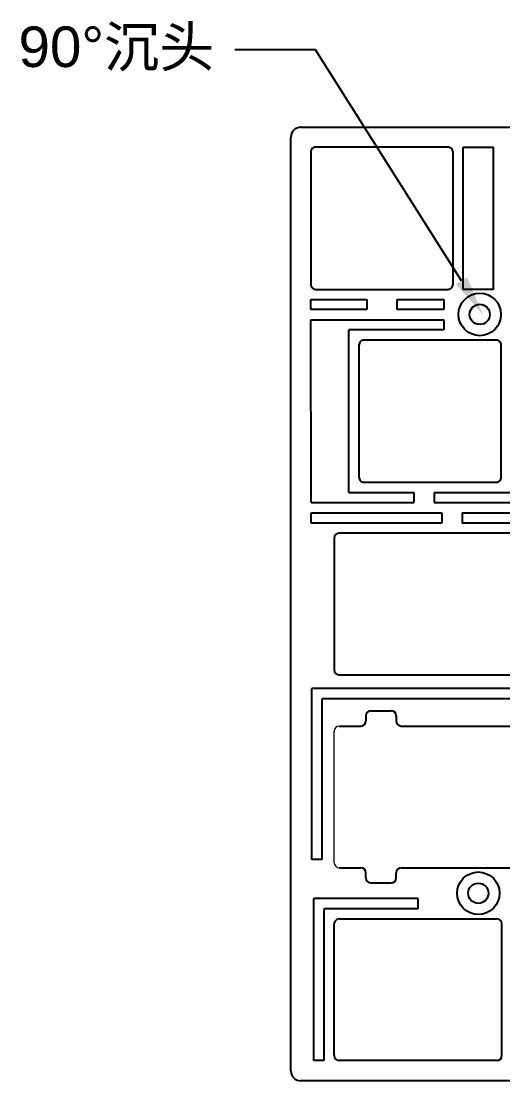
# Model space of a CAD drawing. Header units: millimetres. Extents: x 77 to 1027, y 56 to 253.
# Drawn here: x 76.7 to 124.3, y 61.8 to 166.4 of the extents above; entities that cross this region are included whole.
import ezdxf
from ezdxf import colors
from ezdxf.entities.mleader import LeaderData, LeaderLine
from ezdxf.math import Vec2, Vec3

# ---------------------------------------------------------------- set-up
doc = ezdxf.new("R2010")
doc.units = ezdxf.units.MM
doc.styles.get("Standard").update_dxf_attribs({"font": 'arial.ttf'})

msp = doc.modelspace()

# ---------------------------------------------------------------- linework, layer by layer
for p, q in [((104.37, 155.96), (406.12, 155.96)), ((103.37, 62.76), (103.37, 154.96)), ((120.39, 139.94), (120.39, 153.99)), ((120.39, 153.99), (123.39, 153.99)), ((123.39, 139.94), (123.39, 153.99)), ((123.39, 139.94), (120.39, 139.94)), ((105.34, 138.94), (110.87, 138.94)), ((105.34, 137.94), (105.34, 138.94)), ((110.87, 138.94), (110.87, 137.94)), ((113.87, 138.94), (118.5, 138.94)), ((113.87, 137.94), (113.87, 138.94)), ((118.5, 138.94), (118.5, 137.94)), ((110.87, 137.94), (105.34, 137.94)), ((118.5, 137.94), (113.87, 137.94)), ((105.35, 136.94), (118.5, 136.94)), ((105.35, 135.94), (105.35, 136.94)), ((118.5, 136.94), (118.5, 135.94)), ((105.37, 119.89), (105.35, 135.94)), ((109.1, 119.89), (109.1, 135.94)), ((118.5, 135.94), (109.1, 135.94)), ((105.37, 118.89), (105.37, 119.89)), ((109.1, 119.89), (115.53, 119.89)), ((115.53, 119.89), (115.53, 118.89)), ((117.53, 119.89), (117.53, 118.89)), ((117.53, 119.89), (125.15, 119.89)), ((105.37, 118.89), (115.53, 118.89)), ((117.53, 118.89), (140.64, 118.89)), ((105.37, 116.86), (105.37, 117.86)), ((105.37, 117.86), (118.29, 117.86)), ((118.29, 117.86), (118.29, 116.86)), ((120.29, 117.86), (120.29, 116.86)), ((120.29, 117.86), (144.7, 117.86)), ((118.29, 116.86), (105.37, 116.86)), ((128.11, 116.86), (120.29, 116.86)), ((107.65, 115.36), (107.65, 102.36)), ((126.11, 115.86), (108.15, 115.86)), ((108.15, 101.86), (126.11, 101.86)), ((105.45, 83.63), (105.45, 100.51)), ((133.81, 100.51), (105.45, 100.51)), ((106.45, 83.63), (106.45, 99.51)), ((133.81, 99.51), (106.45, 99.51)), ((110.78, 97.81), (110.78, 97.31)), ((111.28, 98.31), (113.28, 98.31)), ((113.78, 97.81), (113.78, 97.31)), ((108.15, 96.81), (110.28, 96.81)), ((114.28, 96.81), (134.28, 96.81)), ((106.45, 83.63), (105.45, 83.63)), ((108.15, 82.81), (110.28, 82.81)), ((114.28, 82.81), (134.28, 82.81)), ((110.78, 81.81), (110.78, 82.31)), ((113.78, 81.81), (113.78, 82.31)), ((111.28, 81.31), (113.28, 81.31)), ((105.65, 63.76), (105.65, 79.76)), ((115.94, 79.76), (105.65, 79.76)), ((115.94, 78.76), (115.94, 79.76)), ((106.65, 63.76), (106.65, 78.76)), ((115.94, 78.76), (106.65, 78.76)), ((108.15, 77.76), (123.73, 77.76)), ((107.65, 64.26), (107.65, 77.26)), ((124.23, 64.26), (124.23, 77.26)), ((106.65, 63.76), (105.65, 63.76)), ((123.73, 63.76), (108.15, 63.76)), ((339.64, 61.76), (104.37, 61.76))]:
    msp.add_line(p, q)
at = {"lineweight": 0}
for p, q in [((406.12, 155.96), (104.37, 155.96)), ((103.37, 154.96), (103.37, 62.76)), ((105.84, 153.99), (118.89, 153.99)), ((120.39, 139.94), (120.39, 153.99)), ((120.39, 153.99), (123.39, 153.99)), ((123.39, 153.99), (123.39, 139.94)), ((105.34, 140.44), (105.34, 153.49)), ((119.39, 153.49), (119.39, 140.44)), ((118.89, 139.94), (105.84, 139.94)), ((123.39, 139.94), (120.39, 139.94)), ((105.34, 137.94), (105.34, 138.94)), ((105.34, 138.94), (110.87, 138.94)), ((110.87, 138.94), (110.87, 137.94)), ((113.87, 137.94), (113.87, 138.94)), ((113.87, 138.94), (118.5, 138.94)), ((118.5, 138.94), (118.5, 137.94)), ((110.87, 137.94), (105.34, 137.94)), ((118.5, 137.94), (113.87, 137.94)), ((105.35, 135.94), (105.35, 136.94)), ((105.35, 136.94), (118.5, 136.94)), ((118.5, 136.94), (118.5, 135.94)), ((105.37, 119.89), (105.35, 135.94)), ((118.5, 135.94), (109.1, 135.94)), ((109.1, 135.94), (109.1, 119.89)), ((110.1, 121.39), (110.1, 134.44)), ((110.6, 134.94), (123.65, 134.94)), ((124.15, 134.44), (124.15, 121.39)), ((123.65, 120.89), (110.6, 120.89)), ((105.37, 118.89), (105.37, 119.89)), ((109.1, 119.89), (115.53, 119.89)), ((115.53, 119.89), (115.53, 118.89)), ((117.53, 118.89), (117.53, 119.89)), ((117.53, 119.89), (125.15, 119.89)), ((115.53, 118.89), (105.37, 118.89)), ((140.64, 118.89), (117.53, 118.89)), ((105.37, 116.86), (105.37, 117.86)), ((105.37, 117.86), (118.29, 117.86)), ((118.29, 117.86), (118.29, 116.86)), ((120.29, 116.86), (120.29, 117.86)), ((120.29, 117.86), (144.7, 117.86)), ((118.29, 116.86), (105.37, 116.86)), ((128.11, 116.86), (120.29, 116.86)), ((107.65, 102.36), (107.65, 115.36)), ((108.15, 115.86), (126.11, 115.86)), ((126.11, 101.86), (108.15, 101.86)), ((110.78, 97.31), (110.78, 97.81)), ((111.28, 98.31), (113.28, 98.31)), ((113.78, 97.81), (113.78, 97.31)), ((107.65, 83.31), (107.65, 96.31)), ((108.15, 96.81), (110.28, 96.81)), ((114.28, 96.81), (134.28, 96.81)), ((110.28, 82.81), (108.15, 82.81)), ((134.28, 82.81), (114.28, 82.81)), ((110.78, 81.81), (110.78, 82.31)), ((113.78, 82.31), (113.78, 81.81)), ((113.28, 81.31), (111.28, 81.31)), ((105.65, 63.76), (105.65, 79.76)), ((105.65, 79.76), (115.94, 79.76)), ((115.94, 79.76), (115.94, 78.76)), ((115.94, 78.76), (106.65, 78.76)), ((106.65, 78.76), (106.65, 63.76)), ((108.15, 77.76), (123.73, 77.76)), ((107.65, 64.26), (107.65, 77.26)), ((124.23, 77.26), (124.23, 64.26)), ((106.65, 63.76), (105.65, 63.76)), ((123.73, 63.76), (108.15, 63.76)), ((104.37, 61.76), (339.64, 61.76))]:
    msp.add_line(p, q, dxfattribs=at)
at = {"color": 7, "lineweight": 0}
for p, q in [((406.12, 155.96), (104.37, 155.96)), ((103.37, 154.96), (103.37, 62.76)), ((105.84, 153.99), (118.89, 153.99)), ((120.39, 139.94), (120.39, 153.99)), ((120.39, 153.99), (123.39, 153.99)), ((123.39, 153.99), (123.39, 139.94)), ((105.34, 140.44), (105.34, 153.49)), ((119.39, 153.49), (119.39, 140.44)), ((118.89, 139.94), (105.84, 139.94)), ((123.39, 139.94), (120.39, 139.94)), ((105.34, 137.94), (105.34, 138.94)), ((105.34, 138.94), (110.87, 138.94)), ((110.87, 138.94), (110.87, 137.94)), ((113.87, 137.94), (113.87, 138.94)), ((113.87, 138.94), (118.5, 138.94)), ((118.5, 138.94), (118.5, 137.94)), ((110.87, 137.94), (105.34, 137.94)), ((118.5, 137.94), (113.87, 137.94)), ((105.35, 135.94), (105.35, 136.94)), ((105.35, 136.94), (118.5, 136.94)), ((118.5, 136.94), (118.5, 135.94)), ((105.37, 119.89), (105.35, 135.94)), ((118.5, 135.94), (109.1, 135.94)), ((109.1, 135.94), (109.1, 119.89)), ((110.1, 121.39), (110.1, 134.44)), ((110.6, 134.94), (123.65, 134.94)), ((124.15, 134.44), (124.15, 121.39)), ((123.65, 120.89), (110.6, 120.89)), ((105.37, 118.89), (105.37, 119.89)), ((109.1, 119.89), (115.53, 119.89)), ((115.53, 119.89), (115.53, 118.89)), ((117.53, 118.89), (117.53, 119.89)), ((117.53, 119.89), (125.15, 119.89)), ((115.53, 118.89), (105.37, 118.89)), ((140.64, 118.89), (117.53, 118.89)), ((105.37, 116.86), (105.37, 117.86)), ((105.37, 117.86), (118.29, 117.86)), ((118.29, 117.86), (118.29, 116.86)), ((120.29, 116.86), (120.29, 117.86)), ((120.29, 117.86), (144.7, 117.86)), ((118.29, 116.86), (105.37, 116.86)), ((128.11, 116.86), (120.29, 116.86)), ((107.65, 102.36), (107.65, 115.36)), ((108.15, 115.86), (126.11, 115.86)), ((126.11, 101.86), (108.15, 101.86)), ((110.78, 97.31), (110.78, 97.81)), ((111.28, 98.31), (113.28, 98.31)), ((113.78, 97.81), (113.78, 97.31)), ((107.65, 83.31), (107.65, 96.31)), ((108.15, 96.81), (110.28, 96.81)), ((114.28, 96.81), (134.28, 96.81)), ((110.28, 82.81), (108.15, 82.81)), ((134.28, 82.81), (114.28, 82.81)), ((110.78, 81.81), (110.78, 82.31)), ((113.78, 82.31), (113.78, 81.81)), ((113.28, 81.31), (111.28, 81.31)), ((105.65, 63.76), (105.65, 79.76)), ((105.65, 79.76), (115.94, 79.76)), ((115.94, 79.76), (115.94, 78.76)), ((115.94, 78.76), (106.65, 78.76)), ((106.65, 78.76), (106.65, 63.76)), ((108.15, 77.76), (123.73, 77.76)), ((107.65, 64.26), (107.65, 77.26)), ((124.23, 77.26), (124.23, 64.26)), ((106.65, 63.76), (105.65, 63.76)), ((123.73, 63.76), (108.15, 63.76)), ((104.37, 61.76), (339.64, 61.76))]:
    msp.add_line(p, q, dxfattribs=at)
at = {"linetype": 'Continuous', "lineweight": 18}
msp.add_line((107.65, 83.31), (107.65, 96.31), dxfattribs=at)
for points in [[(105.84, 139.94), (118.89, 139.94, 0.414214), (119.39, 140.44), (119.39, 153.49, 0.414214), (118.89, 153.99), (105.84, 153.99, 0.414214), (105.34, 153.49), (105.34, 140.44, 0.414214)], [(110.6, 120.89), (123.65, 120.89, 0.414214), (124.15, 121.39), (124.15, 134.44, 0.414214), (123.65, 134.94), (110.6, 134.94, 0.414214), (110.1, 134.44), (110.1, 121.39, 0.414214)]]:
    msp.add_lwpolyline(points, format="xyb", close=True)
for centre, radius in [((122.03, 137.47), 2.1), ((122.03, 137.47), 1), ((121.89, 80.29), 2.1), ((121.89, 80.29), 1)]:
    msp.add_circle(centre, radius)
for centre, radius, start, end in [((104.37, 154.96), 1, 90, 180), ((108.15, 115.36), 0.5, 90, 180), ((108.15, 102.36), 0.5, 180, 270), ((111.28, 97.81), 0.5, 90, 180), ((113.28, 97.81), 0.5, 0, 90), ((110.28, 97.31), 0.5, 270, 0), ((114.28, 97.31), 0.5, 180, 270), ((110.28, 82.31), 0.5, 0, 90), ((114.28, 82.31), 0.5, 90, 180), ((111.28, 81.81), 0.5, 180, 270), ((113.28, 81.81), 0.5, 270, 0), ((108.15, 77.26), 0.5, 90, 180), ((123.73, 77.26), 0.5, 0, 90), ((108.15, 64.26), 0.5, 180, 270), ((123.73, 64.26), 0.5, 270, 0), ((104.37, 62.76), 1, 180, 270)]:
    msp.add_arc(centre, radius, start, end)
at = {"lineweight": 0}
for centre, radius, start, end in [((104.37, 154.96), 1, 90, 180), ((105.84, 153.49), 0.5, 90, 180), ((118.89, 153.49), 0.5, 0, 90), ((105.84, 140.44), 0.5, 180, 270), ((118.89, 140.44), 0.5, 270, 0), ((122.03, 137.47), 2.1, 0, 180), ((122.03, 137.47), 1, 0, 180), ((122.03, 137.47), 2.1, 180, 0), ((122.03, 137.47), 1, 180, 0), ((110.6, 134.44), 0.5, 90, 180), ((123.65, 134.44), 0.5, 0, 90), ((110.6, 121.39), 0.5, 180, 270), ((123.65, 121.39), 0.5, 270, 0), ((108.15, 115.36), 0.5, 90, 180), ((108.15, 102.36), 0.5, 180, 270), ((111.28, 97.81), 0.5, 90, 180), ((113.28, 97.81), 0.5, 0, 90), ((108.15, 96.31), 0.5, 90, 180), ((110.28, 97.31), 0.5, 270, 0), ((114.28, 97.31), 0.5, 180, 270), ((108.15, 83.31), 0.5, 180, 270), ((110.28, 82.31), 0.5, 0, 90), ((114.28, 82.31), 0.5, 90, 180), ((111.28, 81.81), 0.5, 180, 270), ((113.28, 81.81), 0.5, 270, 0), ((121.89, 80.29), 2.1, 0, 180), ((121.89, 80.29), 1, 0, 180), ((121.89, 80.29), 2.1, 180, 0), ((121.89, 80.29), 1, 180, 0), ((108.15, 77.26), 0.5, 90, 180), ((123.73, 77.26), 0.5, 0, 90), ((108.15, 64.26), 0.5, 180, 270), ((123.73, 64.26), 0.5, 270, 0), ((104.37, 62.76), 1, 180, 270)]:
    msp.add_arc(centre, radius, start, end, dxfattribs=at)
at = {"color": 7, "lineweight": 0}
for centre, radius, start, end in [((104.37, 154.96), 1, 90, 180), ((105.84, 153.49), 0.5, 90, 180), ((118.89, 153.49), 0.5, 0, 90), ((105.84, 140.44), 0.5, 180, 270), ((118.89, 140.44), 0.5, 270, 0), ((122.03, 137.47), 2.1, 0, 180), ((122.03, 137.47), 1, 0, 180), ((122.03, 137.47), 2.1, 180, 0), ((122.03, 137.47), 1, 180, 0), ((110.6, 134.44), 0.5, 90, 180), ((123.65, 134.44), 0.5, 0, 90), ((110.6, 121.39), 0.5, 180, 270), ((123.65, 121.39), 0.5, 270, 0), ((108.15, 115.36), 0.5, 90, 180), ((108.15, 102.36), 0.5, 180, 270), ((111.28, 97.81), 0.5, 90, 180), ((113.28, 97.81), 0.5, 0, 90), ((108.15, 96.31), 0.5, 90, 180), ((110.28, 97.31), 0.5, 270, 0), ((114.28, 97.31), 0.5, 180, 270), ((108.15, 83.31), 0.5, 180, 270), ((110.28, 82.31), 0.5, 0, 90), ((114.28, 82.31), 0.5, 90, 180), ((111.28, 81.81), 0.5, 180, 270), ((113.28, 81.81), 0.5, 270, 0), ((121.89, 80.29), 2.1, 0, 180), ((121.89, 80.29), 1, 0, 180), ((121.89, 80.29), 2.1, 180, 0), ((121.89, 80.29), 1, 180, 0), ((108.15, 77.26), 0.5, 90, 180), ((123.73, 77.26), 0.5, 0, 90), ((108.15, 64.26), 0.5, 180, 270), ((123.73, 64.26), 0.5, 270, 0), ((104.37, 62.76), 1, 180, 270)]:
    msp.add_arc(centre, radius, start, end, dxfattribs=at)
at = {"linetype": 'Continuous', "lineweight": 18}
for centre, start, end in [((108.15, 96.31), 90, 180), ((108.15, 83.31), 180, 270)]:
    msp.add_arc(centre, 0.5, start, end, dxfattribs=at)

# ---------------------------------------------------------------- leaders
ml = msp.add_multileader_mtext('Standard')
ml.set_content('90°{\\fSimSun|b0|i0|c134|p2;沉头}', color=256)
ml.set_leader_properties()
ml.build(insert=Vec2(0, 0))
ctx = ml.context
ctx.base_point, ctx.plane_origin = Vec3(74.5, 163.62), Vec3(122.36, 137.42)
ctx.text_align_type = 2
notes = []
notes.append((ctx, [(0, (1, 1, 0), (105.82, 163.62), (-1, 0), 8, [(0, [(122.36, 137.42)], 0, [])])]))
ctx.mtext.insert, ctx.mtext.alignment, ctx.mtext.flow_direction = Vec3(95.82, 165.91), 3, 5
for ctx, leaders in notes:
    for number, flags, end, landing, length, lines in leaders:
        leader = LeaderData()
        leader.index, (leader.has_last_leader_line, leader.has_dogleg_vector, leader.attachment_direction) = number, flags
        leader.last_leader_point, leader.dogleg_vector, leader.dogleg_length = Vec3(end), Vec3(landing), length
        for number, points, colour, breaks in lines:
            line = LeaderLine()
            line.index, line.vertices, line.color, line.breaks = number, Vec3.list(points), colors.encode_raw_color(colour), breaks
            leader.lines.append(line)
        ctx.leaders.append(leader)

doc.saveas('drawing.dxf')
